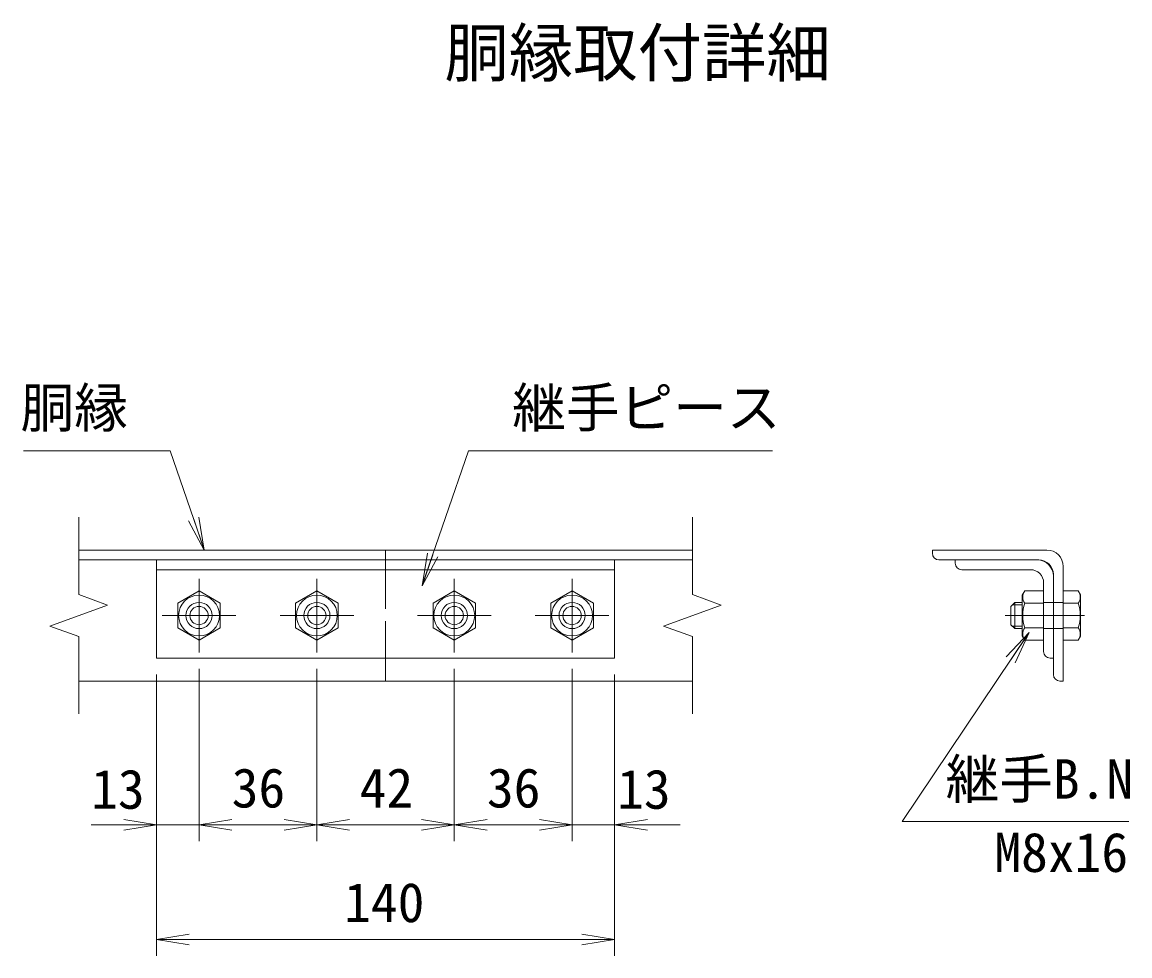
# Model space of a CAD drawing. Units: millimetres, scale not verified, with parts at other scales. Extents: x -4210 to 4210, y -2972 to 2972.
# Drawn here: x 926 to 2280, y 379 to 1519 of the extents above; entities that cross this region are included whole.
import ezdxf
from ezdxf.enums import TextEntityAlignment as Align

# ---------------------------------------------------------------- set-up
doc = ezdxf.new("R2010")
doc.units = ezdxf.units.MM
doc.header["$LTSCALE"] = 10
doc.linetypes.add('DASHED', pattern=[7.5, 6, -1.5])
doc.linetypes.add('USER1', pattern=[50.8, 31.75, -6.35, 6.35, -6.35])
for name, color, linetype, lineweight in [('0-0_D-STR1', 1, 'Continuous', 18), ('0-1_D-BMK', 2, 'USER1', 13), ('0-2_D-STR-DIM', 7, 'Continuous', 13), ('0-3_D-STR3', 3, 'Continuous', 13), ('0-6_D-STR-TXT', 7, 'Continuous', 13), ('0-7_0', 7, 'Continuous', 18)]:
    doc.layers.add(name, color=color, linetype=linetype, lineweight=lineweight)
doc.layers.add('0-8_D-TTL-TXT', color=7, linetype='Continuous')
doc.styles.add('ＭＳ ゴシック', font='')
doc.styles.get('ＭＳ ゴシック').set_extended_font_data('MS Gothic')

# ---------------------------------------------------------------- blocks, each defined once
blk = doc.blocks.new('_Open')
at = {"layer": '0-7_0'}
blk.add_line((-10, 1.667), (0, 0), dxfattribs=at)
blk.add_lwpolyline([(-10, -1.667), (0, 0), (-10, 0)], dxfattribs=at)

msp = doc.modelspace()

# ---------------------------------------------------------------- linework, layer by layer
at = {"layer": '0-0_D-STR1'}
for p, q in [((995.69, 874.48), (1745.69, 874.48)), ((1370.69, 874.48), (1370.69, 862.48)), ((2179.05, 874.48), (2039.05, 874.48)), ((2039.05, 870.48), (2039.05, 874.48)), ((995.69, 862.48), (1745.69, 862.48)), ((2169.05, 862.48), (2047.05, 862.48)), ((2199.05, 714.48), (2199.05, 854.48)), ((2187.05, 722.48), (2187.05, 844.48)), ((1370.69, 742.48), (1370.69, 714.48)), ((995.69, 714.48), (1745.69, 714.48)), ((2195.05, 714.48), (2199.05, 714.48))]:
    msp.add_line(p, q, dxfattribs=at)
at = {"layer": '0-0_D-STR1', "color": 4, "linetype": 'DASHED', "lineweight": 13}
msp.add_line((1370.69, 862.48), (1370.69, 742.48), dxfattribs=at)
at = {"layer": '0-0_D-STR1'}
for centre, radius, start, end in [((2047.05, 870.48), 8, 180, 270), ((2179.05, 854.48), 20, 0, 90), ((2169.05, 844.48), 18, 0, 90), ((2195.05, 722.48), 8, 180, 270)]:
    msp.add_arc(centre, radius, start, end, dxfattribs=at)
at = {"layer": '0-1_D-BMK'}
for p, q in [((1142.69, 839.48), (1142.69, 749.48)), ((1286.69, 839.48), (1286.69, 749.48)), ((1454.69, 839.48), (1454.69, 749.48)), ((1598.69, 839.48), (1598.69, 749.48)), ((1097.69, 794.48), (1187.69, 794.48)), ((1241.69, 794.48), (1331.69, 794.48)), ((1409.69, 794.48), (1499.69, 794.48)), ((1553.69, 794.48), (1643.69, 794.48)), ((2128.25, 794.48), (2225.05, 794.48))]:
    msp.add_line(p, q, dxfattribs=at)
at = {"layer": '0-2_D-STR-DIM'}
for p, q in [((995.69, 914.48), (995.69, 820.13)), ((1745.69, 914.48), (1745.69, 820.13)), ((1780.93, 807.3), (1745.69, 820.13)), ((1710.45, 781.65), (1780.93, 807.3)), ((1745.69, 768.83), (1710.45, 781.65)), ((995.69, 768.83), (995.69, 674.48)), ((1745.69, 768.83), (1745.69, 674.48)), ((1090.69, 722.48), (1090.69, 378.77)), ((1090.69, 722.48), (1090.69, 518.77)), ((1142.69, 729.48), (1142.69, 518.77)), ((1142.69, 729.48), (1142.69, 518.77)), ((1286.69, 729.48), (1286.69, 518.77)), ((1286.69, 729.48), (1286.69, 518.77)), ((1454.69, 729.48), (1454.69, 518.77)), ((1454.69, 729.48), (1454.69, 518.77)), ((1598.69, 729.48), (1598.69, 518.77)), ((1598.69, 729.48), (1598.69, 518.77)), ((1650.69, 722.48), (1650.69, 378.77)), ((1650.69, 722.48), (1650.69, 518.77)), ((1050.69, 538.77), (1010.69, 538.77)), ((1090.69, 538.77), (1142.69, 538.77)), ((1142.69, 538.77), (1286.69, 538.77)), ((1182.69, 538.77), (1222.69, 538.77)), ((1286.69, 538.77), (1454.69, 538.77)), ((1454.69, 538.77), (1598.69, 538.77)), ((1558.69, 538.77), (1518.69, 538.77)), ((1598.69, 538.77), (1650.69, 538.77)), ((1690.69, 538.77), (1730.69, 538.77)), ((1090.69, 398.77), (1650.69, 398.77))]:
    msp.add_line(p, q, dxfattribs=at)
msp.add_lwpolyline([(995.69, 768.83), (960.45, 781.65), (1030.93, 807.3), (995.69, 820.13)], dxfattribs=at)
at = {"layer": '0-3_D-STR3'}
for p, q in [((1090.69, 862.48), (1650.69, 862.48)), ((1090.69, 862.48), (1090.69, 742.48)), ((1650.69, 862.48), (1650.69, 742.48)), ((2067.05, 862.48), (2067.05, 858.48)), ((2067.05, 862.48), (2167.05, 862.48)), ((1090.69, 850.48), (1650.69, 850.48)), ((2075.05, 850.48), (2159.05, 850.48)), ((2187.05, 842.48), (2187.05, 742.48)), ((2175.05, 834.48), (2175.05, 750.48)), ((1142.69, 824.5), (1116.69, 809.49)), ((1168.69, 809.49), (1142.69, 824.5)), ((1286.69, 824.5), (1260.69, 809.49)), ((1312.69, 809.49), (1286.69, 824.5)), ((1454.69, 824.5), (1428.69, 809.49)), ((1480.69, 809.49), (1454.69, 824.5)), ((1598.69, 824.5), (1572.69, 809.49)), ((1624.69, 809.49), (1598.69, 824.5)), ((2149.05, 819.48), (2149.05, 769.48)), ((2175.05, 824.5), (2175.05, 764.46)), ((2199.05, 764.46), (2199.05, 824.5)), ((2199.05, 824.5), (2217.46, 824.5)), ((2220.25, 819.68), (2217.46, 824.5)), ((2220.25, 769.28), (2220.25, 819.68)), ((1116.69, 809.49), (1116.69, 779.47)), ((1168.69, 779.47), (1168.69, 809.49)), ((1260.69, 809.49), (1260.69, 779.47)), ((1312.69, 779.47), (1312.69, 809.49)), ((1428.69, 809.49), (1428.69, 779.47)), ((1480.69, 779.47), (1480.69, 809.49)), ((1572.69, 809.49), (1572.69, 779.47)), ((1624.69, 779.47), (1624.69, 809.49)), ((2135.05, 783.28), (2135.05, 805.68)), ((2149.05, 807.48), (2136.85, 807.48)), ((2149.05, 810.48), (2139.85, 810.48)), ((2175.05, 809.49), (2151.95, 809.49)), ((2199.05, 810.48), (2175.05, 810.48)), ((2199.05, 809.49), (2217.46, 809.49)), ((1116.69, 779.47), (1142.69, 764.46)), ((1142.69, 764.46), (1168.69, 779.47)), ((1260.69, 779.47), (1286.69, 764.46)), ((1286.69, 764.46), (1312.69, 779.47)), ((1428.69, 779.47), (1454.69, 764.46)), ((1454.69, 764.46), (1480.69, 779.47)), ((1572.69, 779.47), (1598.69, 764.46)), ((1598.69, 764.46), (1624.69, 779.47)), ((2139.85, 778.48), (2135.05, 783.28)), ((2149.05, 781.48), (2136.85, 781.48)), ((2149.05, 778.48), (2139.85, 778.48)), ((2175.05, 779.47), (2151.95, 779.47)), ((2199.05, 778.48), (2175.05, 778.48)), ((2199.05, 779.47), (2217.46, 779.47)), ((2199.05, 764.46), (2217.46, 764.46)), ((2220.25, 769.28), (2217.46, 764.46)), ((1090.69, 742.48), (1650.69, 742.48)), ((2183.05, 742.48), (2187.05, 742.48))]:
    msp.add_line(p, q, dxfattribs=at)
for points in [[(2175.05, 824.5), (2151.95, 824.5), (2149.05, 819.48)], [(2139.85, 778.48), (2139.85, 810.48), (2135.05, 805.68)], [(2175.05, 764.46), (2151.95, 764.46), (2149.05, 769.48)]]:
    msp.add_lwpolyline(points, dxfattribs=at)
for centre, radius in [((1142.69, 794.48), 25), ((1286.69, 794.48), 25), ((1454.69, 794.48), 25), ((1598.69, 794.48), 25), ((1142.69, 794.48), 16), ((1142.69, 794.48), 11.2), ((1286.69, 794.48), 16), ((1286.69, 794.48), 11.2), ((1454.69, 794.48), 16), ((1454.69, 794.48), 11.2), ((1598.69, 794.48), 16), ((1598.69, 794.48), 11.2)]:
    msp.add_circle(centre, radius, dxfattribs=at)
for centre, radius, start, end in [((2075.05, 858.48), 8, 180, 270), ((2167.05, 842.48), 20, 0, 90), ((2159.05, 834.48), 16, 0, 90), ((2162.92, 817), 13.29, 145.61585, 214.38416), ((2206.5, 817), 13.29, 325.61585, 34.38415), ((2199.3, 794.48), 49.68, 162.4121, 197.5879), ((2170.11, 794.48), 49.68, 342.4121, 17.5879), ((2162.92, 771.96), 13.29, 145.61586, 214.38414), ((2206.5, 771.96), 13.29, 325.61585, 34.38415), ((2183.05, 750.48), 8, 180, 270)]:
    msp.add_arc(centre, radius, start, end, dxfattribs=at)
at = {"layer": '0-6_D-STR-TXT'}
for points in [[(927.97, 995.82), (1107.58, 995.82), (1148.46, 876.37)], [(1843.47, 995.82), (1472.24, 995.82), (1415.88, 832.61)], [(2279.32, 543.01), (2002, 543.01), (2156.18, 771.98)]]:
    msp.add_lwpolyline(points, dxfattribs=at)

# ---------------------------------------------------------------- block references
at = {"layer": '0-2_D-STR-DIM', "xscale": 4, "yscale": 4}
for p in [(1090.69, 538.77), (1286.69, 538.77), (1454.69, 538.77), (1598.69, 538.77), (1598.69, 538.77), (1650.69, 398.77)]:
    msp.add_blockref('_Open', p, dxfattribs=at)
at = {"layer": '0-2_D-STR-DIM', "xscale": 4, "yscale": 4, "rotation": 180}
for p in [(1142.69, 538.77), (1142.69, 538.77), (1286.69, 538.77), (1454.69, 538.77), (1650.69, 538.77), (1090.69, 398.77)]:
    msp.add_blockref('_Open', p, dxfattribs=at)
at = {"layer": '0-6_D-STR-TXT', "xscale": 4, "yscale": 4}
for p, rotation in [((1149.1, 874.48), 288.89188), ((1415.23, 830.72), 250.94989), ((2157.3, 773.63), 56.0438)]:
    msp.add_blockref('_Open', p, dxfattribs=dict(at, rotation=rotation))

# ---------------------------------------------------------------- texts
at = {"layer": '0-2_D-STR-DIM', "style": 'ＭＳ ゴシック'}
for s, p in [('13', (1010.77, 543.96)), ('36', (1182.57, 545.51)), ('42', (1338.97, 545.51)), ('36', (1494.57, 545.51)), ('13', (1653.69, 543.96)), ('140', (1320.03, 405.51))]:
    msp.add_text(s, height=48.09, dxfattribs=at).set_placement(p, align=Align.BOTTOM_LEFT)
at = {"layer": '0-6_D-STR-TXT', "style": 'ＭＳ ゴシック'}
for s, p in [('胴縁', (924.42, 1009.8)), ('継手ピース', (1525.45, 1009.93)), ('継手B.N', (2055.2, 556.35)), ('M8x16', (2114.84, 466.8))]:
    msp.add_text(s, height=48.09, dxfattribs=at).set_placement(p, align=Align.BOTTOM_LEFT)
at = {"layer": '0-8_D-TTL-TXT', "style": 'ＭＳ ゴシック'}
msp.add_text('胴縁取付詳細', height=57.7, dxfattribs=at).set_placement((1442.68, 1435.73), align=Align.BOTTOM_LEFT)

doc.saveas('drawing.dxf')
